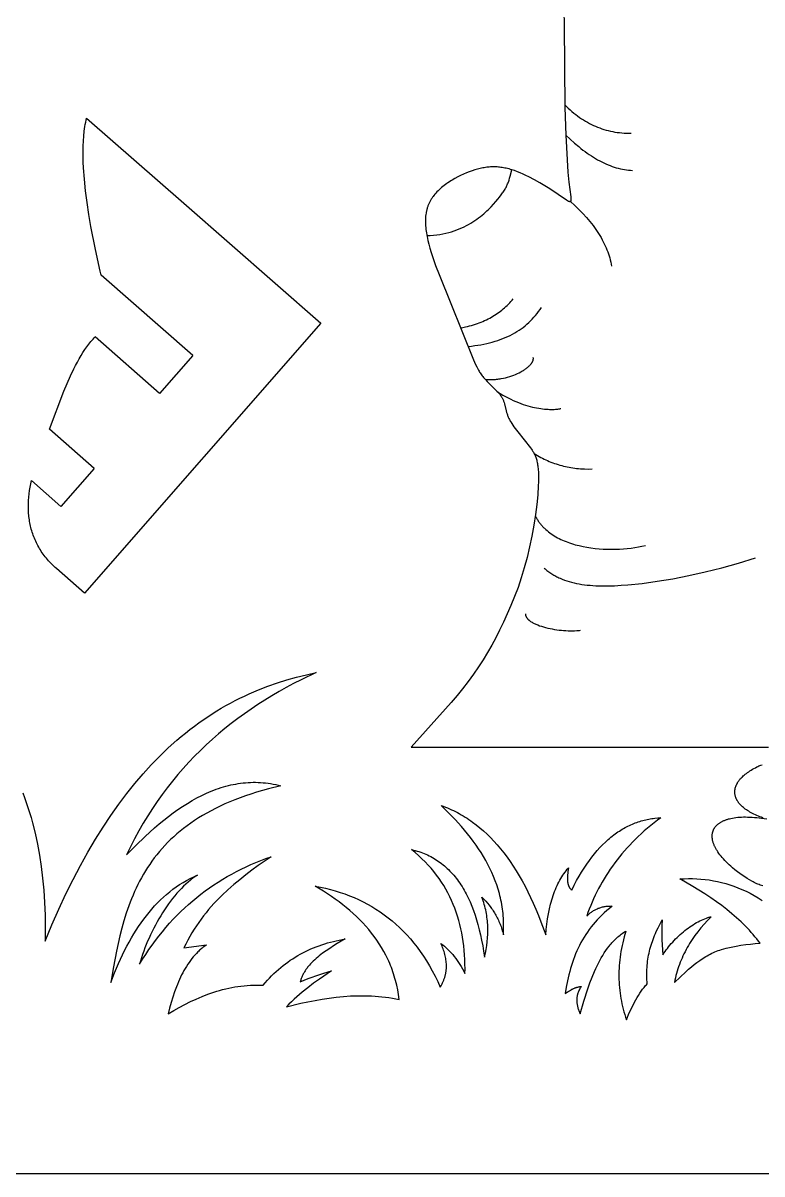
# Model space of a CAD drawing. Extents: x 321 to 471, y 203 to 316.
# Drawn here: x 391.5 to 432.3, y 203.4 to 266.7 of the extents above; entities that cross this region are included whole.
import ezdxf

# ---------------------------------------------------------------- set-up
doc = ezdxf.new("R2010")
doc.units = 0
doc.layers.get('0').update_dxf_attribs({"linetype": 'CONTINUOUS'})

msp = doc.modelspace()

# ---------------------------------------------------------------- linework, layer by layer
at = {"linetype": 'CONTINUOUS'}
for p, q in [((400.907, 248.435), (395.852, 252.861)), ((399.076, 246.344), (395.527, 249.469)), ((400.907, 248.435), (399.076, 246.344)), ((395.467, 242.222), (393.005, 244.378)), ((395.467, 242.222), (393.636, 240.13)), ((393.636, 240.13), (392.009, 241.555)), ((439.349, 203.377), (353.645, 203.377))]:
    msp.add_line(p, q, dxfattribs=at)
at = {"color": 7, "linetype": 'CONTINUOUS'}
for points in [[(421.339, 267.435), (421.359, 266.624), (421.402, 262.094), (421.46, 260.578), (421.572, 258.533), (421.622, 257.991), (421.73, 257.172), (421.736, 257.116), (421.738, 257.09), (421.739, 257.066), (421.74, 257.044), (421.74, 257.023), (421.74, 257.014), (421.74, 257.004), (421.739, 256.995), (421.738, 256.987), (421.737, 256.979), (421.737, 256.975), (421.736, 256.972), (421.735, 256.968), (421.735, 256.965), (421.734, 256.961), (421.733, 256.958), (421.732, 256.955), (421.731, 256.952), (421.73, 256.949), (421.729, 256.946), (421.728, 256.943), (421.727, 256.94), (421.726, 256.938), (421.725, 256.936), (421.724, 256.935), (421.724, 256.934), (421.723, 256.933), (421.722, 256.932), (421.722, 256.931), (421.721, 256.93), (421.72, 256.928), (421.72, 256.927), (421.719, 256.926), (421.718, 256.925), (421.717, 256.925), (421.716, 256.924), (421.716, 256.923), (421.715, 256.922), (421.714, 256.921), (421.713, 256.92), (421.712, 256.919), (421.711, 256.919), (421.71, 256.918), (421.709, 256.917), (421.708, 256.916), (421.707, 256.916), (421.706, 256.915), (421.705, 256.915), (421.704, 256.914), (421.703, 256.913), (421.702, 256.913), (421.701, 256.912), (421.7, 256.912), (421.699, 256.911), (421.698, 256.911), (421.697, 256.911), (421.696, 256.91), (421.695, 256.91), (421.693, 256.909), (421.692, 256.909), (421.691, 256.909), (421.69, 256.909), (421.689, 256.908), (421.687, 256.908), (421.686, 256.908), (421.685, 256.908), (421.683, 256.908), (421.682, 256.908), (421.681, 256.908), (421.679, 256.908), (421.678, 256.907), (421.677, 256.907), (421.675, 256.908), (421.672, 256.908), (421.669, 256.908), (421.666, 256.908), (421.663, 256.909), (421.66, 256.909), (421.657, 256.91), (421.653, 256.91), (421.65, 256.911), (421.647, 256.912), (421.643, 256.913), (421.639, 256.914), (421.636, 256.915), (421.628, 256.918), (421.62, 256.921), (421.612, 256.925), (421.603, 256.928), (421.595, 256.933), (421.585, 256.937), (421.566, 256.947), (421.545, 256.959), (421.523, 256.972), (421.5, 256.986), (420.568, 257.616), (420.306, 257.78), (420.024, 257.949), (419.726, 258.117), (419.417, 258.278), (419.26, 258.355), (419.102, 258.428), (418.944, 258.496), (418.787, 258.559), (418.632, 258.617), (418.554, 258.643), (418.478, 258.668), (418.402, 258.69), (418.326, 258.711), (418.251, 258.73), (418.177, 258.748), (418.103, 258.763), (418.03, 258.777), (417.956, 258.789), (417.884, 258.8), (417.811, 258.808), (417.739, 258.815), (417.667, 258.821), (417.595, 258.824), (417.524, 258.826), (417.452, 258.826), (417.381, 258.824), (417.309, 258.821), (417.238, 258.816), (417.166, 258.81), (417.095, 258.802), (417.023, 258.792), (416.951, 258.781), (416.879, 258.768), (416.806, 258.753), (416.733, 258.737), (416.66, 258.72), (416.586, 258.7), (416.438, 258.657), (416.287, 258.608), (416.134, 258.553), (415.978, 258.492), (415.821, 258.425), (415.662, 258.353), (415.504, 258.274), (415.347, 258.19), (415.191, 258.1), (415.115, 258.053), (415.039, 258.005), (414.964, 257.955), (414.891, 257.904), (414.818, 257.852), (414.747, 257.798), (414.678, 257.743), (414.61, 257.686), (414.544, 257.628), (414.479, 257.569), (414.417, 257.508), (414.356, 257.447), (414.298, 257.383), (414.242, 257.319), (414.189, 257.253), (414.138, 257.186), (414.113, 257.152), (414.089, 257.118), (414.066, 257.083), (414.044, 257.048), (414.022, 257.013), (414.001, 256.977), (413.981, 256.941), (413.962, 256.905), (413.943, 256.869), (413.925, 256.832), (413.908, 256.794), (413.892, 256.757), (413.877, 256.719), (413.862, 256.681), (413.848, 256.643), (413.835, 256.604), (413.822, 256.565), (413.811, 256.525), (413.8, 256.485), (413.789, 256.445), (413.78, 256.405), (413.771, 256.364), (413.763, 256.323), (413.755, 256.282), (413.742, 256.198), (413.732, 256.113), (413.725, 256.026), (413.72, 255.938), (413.718, 255.849), (413.719, 255.759), (413.721, 255.667), (413.727, 255.573), (413.735, 255.479), (413.745, 255.382), (413.757, 255.285), (413.772, 255.186), (413.789, 255.085), (413.808, 254.983), (413.853, 254.775), (413.906, 254.561), (413.967, 254.341), (414.036, 254.115), (414.111, 253.883), (414.281, 253.401), (414.472, 252.902), (416.371, 248.205), (416.429, 248.069), (416.488, 247.939), (416.548, 247.815), (416.61, 247.697), (416.642, 247.64), (416.675, 247.584), (416.708, 247.53), (416.742, 247.477), (416.778, 247.425), (416.814, 247.375), (416.85, 247.325), (416.888, 247.277), (416.926, 247.23), (416.965, 247.184), (417.043, 247.095), (417.123, 247.009), (417.203, 246.927), (417.658, 246.483), (417.723, 246.413), (417.754, 246.379), (417.784, 246.344), (417.813, 246.31), (417.84, 246.276), (417.865, 246.241), (417.889, 246.206), (417.901, 246.189), (417.912, 246.172), (417.932, 246.137), (417.952, 246.101), (417.97, 246.066), (417.986, 246.03), (418.002, 245.995), (418.016, 245.959), (418.03, 245.922), (418.043, 245.886), (418.055, 245.849), (418.077, 245.775), (418.174, 245.387), (418.197, 245.306), (418.222, 245.223), (418.237, 245.181), (418.252, 245.139), (418.268, 245.096), (418.285, 245.053), (418.304, 245.01), (418.324, 244.966), (418.346, 244.921), (418.369, 244.877), (418.394, 244.832), (418.42, 244.786), (418.475, 244.695), (418.534, 244.602), (418.598, 244.509), (418.664, 244.416), (418.805, 244.229), (419.508, 243.355), (419.566, 243.276), (419.594, 243.235), (419.62, 243.194), (419.646, 243.153), (419.671, 243.111), (419.695, 243.068), (419.718, 243.024), (419.74, 242.979), (419.762, 242.932), (419.782, 242.884), (419.801, 242.834), (419.819, 242.782), (419.836, 242.729), (419.852, 242.673), (419.866, 242.615), (419.88, 242.555), (419.893, 242.492), (419.904, 242.426), (419.914, 242.357), (419.923, 242.286), (419.931, 242.211), (419.938, 242.133), (419.943, 242.051), (419.95, 241.877), (419.952, 241.687), (419.948, 241.481), (419.939, 241.259), (419.907, 240.775), (419.854, 240.245), (419.783, 239.681), (419.693, 239.094), (419.586, 238.496), (419.463, 237.898), (419.323, 237.31), (419.169, 236.743), (419.001, 236.197), (418.822, 235.671), (418.633, 235.165), (418.435, 234.678), (418.231, 234.209), (418.021, 233.757), (417.808, 233.32), (417.593, 232.899), (417.373, 232.489), (417.145, 232.088), (416.905, 231.692), (416.65, 231.298), (416.377, 230.901), (416.083, 230.5), (415.764, 230.089), (415.461, 229.718), (415.138, 229.337), (412.934, 226.88), (432.633, 226.88)], [(395.852, 252.861), (395.799, 253.081), (395.535, 254.275), (395.287, 255.548), (395.176, 256.2), (395.077, 256.855), (394.993, 257.506), (394.927, 258.149), (394.882, 258.778), (394.867, 259.086), (394.859, 259.387), (394.857, 259.683), (394.862, 259.971), (394.874, 260.252), (394.893, 260.524), (394.92, 260.787), (394.937, 260.915), (394.956, 261.041), (394.977, 261.163), (394.999, 261.283), (395.025, 261.4), (395.052, 261.515), (400.41, 256.823), (407.955, 250.218)], [(407.955, 250.218), (394.938, 235.35), (394.938, 235.349), (393.388, 236.707), (393.388, 236.707), (393.311, 236.775), (393.236, 236.845), (393.163, 236.915), (393.093, 236.987), (393.024, 237.058), (392.958, 237.131), (392.894, 237.204), (392.832, 237.278), (392.772, 237.353), (392.714, 237.428), (392.658, 237.504), (392.604, 237.58), (392.552, 237.657), (392.502, 237.735), (392.455, 237.813), (392.409, 237.892), (392.365, 237.971), (392.323, 238.051), (392.282, 238.132), (392.244, 238.213), (392.208, 238.295), (392.173, 238.377), (392.14, 238.459), (392.109, 238.542), (392.08, 238.626), (392.053, 238.709), (392.027, 238.794), (392.003, 238.879), (391.981, 238.964), (391.961, 239.049), (391.942, 239.135), (391.925, 239.222), (391.91, 239.308), (391.896, 239.395), (391.884, 239.483), (391.873, 239.57), (391.864, 239.658), (391.857, 239.746), (391.846, 239.924), (391.842, 240.102), (391.844, 240.281), (391.851, 240.461), (391.864, 240.642), (391.883, 240.823), (391.906, 241.005), (391.935, 241.187), (391.969, 241.37), (392.008, 241.552)], [(393.005, 244.378), (393.802, 246.485), (393.978, 246.905), (394.16, 247.313), (394.347, 247.705), (394.444, 247.895), (394.542, 248.08), (394.642, 248.26), (394.744, 248.435), (394.849, 248.603), (394.955, 248.765), (395.064, 248.921), (395.176, 249.069), (395.233, 249.141), (395.29, 249.21), (395.348, 249.278), (395.407, 249.344), (395.466, 249.407), (395.527, 249.469)], [(391.529, 224.359), (391.629, 224.096), (391.724, 223.828), (391.816, 223.556), (391.903, 223.28), (391.986, 223), (392.065, 222.716), (392.21, 222.136), (392.338, 221.54), (392.45, 220.928), (392.545, 220.3), (392.624, 219.655), (392.686, 218.995), (392.731, 218.318), (392.76, 217.626), (392.772, 216.918), (392.768, 216.193), (393.142, 217.094), (393.523, 217.961), (393.912, 218.794), (394.307, 219.595), (394.709, 220.362), (395.118, 221.098), (395.533, 221.802), (395.955, 222.476), (396.384, 223.12), (396.818, 223.734), (397.259, 224.319), (397.705, 224.876), (398.158, 225.405), (398.616, 225.907), (399.08, 226.383), (399.549, 226.832), (400.024, 227.257), (400.263, 227.459), (400.504, 227.656), (400.746, 227.847), (400.989, 228.031), (401.233, 228.21), (401.479, 228.383), (401.725, 228.55), (401.973, 228.712), (402.223, 228.868), (402.473, 229.018), (402.724, 229.163), (402.977, 229.303), (403.231, 229.437), (403.486, 229.566), (403.742, 229.69), (403.999, 229.809), (404.257, 229.923), (404.516, 230.032), (405.037, 230.235), (405.562, 230.42), (406.091, 230.586), (406.624, 230.735), (407.16, 230.867), (407.7, 230.982), (406.866, 230.583), (406.457, 230.374), (406.053, 230.158), (405.654, 229.936), (405.26, 229.706), (404.873, 229.47), (404.49, 229.227), (404.114, 228.976), (403.743, 228.718), (403.378, 228.453), (403.019, 228.18), (402.667, 227.899), (402.32, 227.611), (401.98, 227.314), (401.646, 227.01), (401.319, 226.697), (400.998, 226.377), (400.684, 226.047), (400.376, 225.709), (400.076, 225.363), (399.782, 225.008), (399.496, 224.644), (399.216, 224.271), (398.944, 223.888), (398.68, 223.497), (398.422, 223.096), (398.172, 222.686), (397.93, 222.266), (397.695, 221.836), (397.469, 221.397), (397.25, 220.947), (397.759, 221.471), (398.269, 221.966), (398.526, 222.202), (398.783, 222.43), (399.04, 222.65), (399.299, 222.861), (399.558, 223.064), (399.818, 223.258), (400.078, 223.442), (400.339, 223.617), (400.601, 223.783), (400.864, 223.938), (401.127, 224.083), (401.392, 224.218), (401.657, 224.342), (401.79, 224.4), (401.923, 224.455), (402.056, 224.508), (402.19, 224.557), (402.324, 224.604), (402.458, 224.648), (402.592, 224.689), (402.727, 224.727), (402.861, 224.762), (402.996, 224.794), (403.132, 224.822), (403.267, 224.848), (403.403, 224.871), (403.539, 224.89), (403.675, 224.907), (403.811, 224.92), (403.948, 224.93), (404.085, 224.936), (404.222, 224.94), (404.36, 224.94), (404.498, 224.936), (404.636, 224.929), (404.774, 224.919), (404.913, 224.906), (405.051, 224.888), (405.191, 224.868), (405.33, 224.843), (405.47, 224.816), (405.61, 224.784), (405.75, 224.749), (405.064, 224.579), (404.734, 224.489), (404.414, 224.394), (404.103, 224.296), (403.8, 224.193), (403.506, 224.088), (403.22, 223.978), (402.942, 223.865), (402.673, 223.749), (402.411, 223.629), (402.158, 223.506), (401.912, 223.379), (401.674, 223.249), (401.443, 223.116), (401.22, 222.98), (401.003, 222.841), (400.794, 222.698), (400.592, 222.553), (400.396, 222.405), (400.207, 222.254), (400.025, 222.1), (399.849, 221.944), (399.679, 221.785), (399.515, 221.623), (399.357, 221.459), (399.205, 221.292), (399.059, 221.123), (398.918, 220.951), (398.782, 220.778), (398.652, 220.601), (398.527, 220.423), (398.407, 220.243), (398.291, 220.06), (398.181, 219.876), (398.074, 219.689), (397.973, 219.501), (397.875, 219.311), (397.782, 219.119), (397.693, 218.925), (397.607, 218.73), (397.525, 218.533), (397.447, 218.335), (397.372, 218.135), (397.233, 217.731), (397.105, 217.322), (396.989, 216.908), (396.882, 216.49), (396.785, 216.068), (396.694, 215.642), (396.533, 214.784), (396.389, 213.918), (396.591, 214.447), (396.805, 214.958), (396.916, 215.206), (397.03, 215.449), (397.147, 215.688), (397.267, 215.921), (397.39, 216.149), (397.517, 216.372), (397.646, 216.59), (397.779, 216.802), (397.915, 217.009), (398.054, 217.211), (398.196, 217.407), (398.342, 217.598), (398.491, 217.782), (398.643, 217.962), (398.799, 218.135), (398.959, 218.303), (399.122, 218.465), (399.288, 218.62), (399.458, 218.77), (399.632, 218.914), (399.81, 219.051), (399.991, 219.182), (400.176, 219.307), (400.365, 219.426), (400.558, 219.538), (400.754, 219.644), (400.955, 219.743), (401.159, 219.836), (401.094, 219.793), (401.029, 219.749), (400.965, 219.704), (400.9, 219.656), (400.836, 219.607), (400.772, 219.556), (400.645, 219.45), (400.519, 219.337), (400.394, 219.218), (400.27, 219.094), (400.148, 218.964), (400.028, 218.829), (399.909, 218.689), (399.792, 218.544), (399.677, 218.395), (399.564, 218.242), (399.453, 218.086), (399.345, 217.925), (399.239, 217.762), (399.135, 217.595), (399.034, 217.426), (398.936, 217.254), (398.841, 217.08), (398.749, 216.905), (398.66, 216.727), (398.574, 216.548), (398.491, 216.368), (398.412, 216.188), (398.337, 216.006), (398.265, 215.825), (398.198, 215.643), (398.134, 215.462), (398.074, 215.281), (398.018, 215.101), (397.967, 214.922), (398.135, 215.197), (398.307, 215.465), (398.483, 215.728), (398.663, 215.984), (398.847, 216.235), (399.034, 216.479), (399.226, 216.718), (399.421, 216.951), (399.621, 217.177), (399.824, 217.398), (400.031, 217.613), (400.241, 217.822), (400.456, 218.026), (400.674, 218.223), (400.896, 218.415), (401.121, 218.602), (401.35, 218.782), (401.583, 218.958), (401.819, 219.127), (402.059, 219.291), (402.303, 219.45), (402.55, 219.603), (402.801, 219.75), (403.055, 219.893), (403.312, 220.029), (403.574, 220.161), (403.838, 220.287), (404.106, 220.408), (404.378, 220.524), (404.652, 220.634), (404.93, 220.74), (405.212, 220.84), (404.508, 220.354), (404.162, 220.103), (403.821, 219.846), (403.485, 219.581), (403.155, 219.307), (402.833, 219.023), (402.52, 218.727), (402.366, 218.575), (402.215, 218.419), (402.066, 218.26), (401.92, 218.098), (401.776, 217.932), (401.636, 217.762), (401.498, 217.588), (401.363, 217.41), (401.232, 217.227), (401.103, 217.04), (400.978, 216.849), (400.856, 216.653), (400.738, 216.452), (400.624, 216.246), (400.513, 216.035), (400.406, 215.819), (401.661, 215.998), (401.611, 215.963), (401.561, 215.928), (401.512, 215.891), (401.463, 215.854), (401.416, 215.816), (401.368, 215.777), (401.322, 215.736), (401.276, 215.695), (401.231, 215.653), (401.186, 215.61), (401.099, 215.522), (401.014, 215.43), (400.931, 215.335), (400.851, 215.236), (400.773, 215.134), (400.697, 215.029), (400.624, 214.921), (400.552, 214.809), (400.483, 214.695), (400.416, 214.578), (400.351, 214.458), (400.288, 214.335), (400.227, 214.209), (400.167, 214.08), (400.11, 213.949), (400.054, 213.816), (400, 213.68), (399.897, 213.4), (399.8, 213.112), (399.71, 212.814), (399.625, 212.509), (399.545, 212.196), (399.851, 212.375), (400.158, 212.547), (400.468, 212.71), (400.78, 212.865), (401.094, 213.01), (401.411, 213.145), (401.732, 213.269), (401.893, 213.327), (402.055, 213.382), (402.218, 213.434), (402.382, 213.482), (402.547, 213.527), (402.713, 213.569), (402.879, 213.607), (403.047, 213.642), (403.215, 213.673), (403.385, 213.701), (403.556, 213.724), (403.727, 213.744), (403.9, 213.759), (404.074, 213.771), (404.249, 213.778), (404.425, 213.781), (404.603, 213.78), (404.782, 213.774), (404.895, 213.909), (405.011, 214.04), (405.128, 214.167), (405.247, 214.291), (405.369, 214.41), (405.492, 214.526), (405.617, 214.637), (405.744, 214.745), (405.873, 214.85), (406.004, 214.95), (406.136, 215.047), (406.27, 215.141), (406.406, 215.231), (406.544, 215.317), (406.684, 215.4), (406.825, 215.48), (406.968, 215.556), (407.112, 215.629), (407.258, 215.699), (407.406, 215.765), (407.556, 215.828), (407.707, 215.888), (407.859, 215.945), (408.014, 215.998), (408.169, 216.049), (408.327, 216.097), (408.485, 216.141), (408.646, 216.183), (408.807, 216.222), (408.97, 216.257), (409.135, 216.29), (409.301, 216.321), (408.863, 216.063), (408.651, 215.933), (408.444, 215.8), (408.245, 215.666), (408.055, 215.529), (407.962, 215.459), (407.873, 215.389), (407.786, 215.318), (407.701, 215.246), (407.62, 215.173), (407.541, 215.099), (407.466, 215.025), (407.393, 214.949), (407.325, 214.873), (407.259, 214.795), (407.228, 214.756), (407.197, 214.717), (407.168, 214.677), (407.139, 214.637), (407.112, 214.597), (407.085, 214.556), (407.059, 214.515), (407.035, 214.474), (407.011, 214.432), (406.989, 214.391), (406.967, 214.348), (406.947, 214.306), (406.928, 214.263), (406.91, 214.22), (406.893, 214.176), (406.877, 214.133), (406.863, 214.088), (406.849, 214.044), (406.837, 213.999), (406.826, 213.954), (407.041, 214.049), (407.256, 214.137), (407.471, 214.218), (407.687, 214.295), (408.117, 214.435), (408.547, 214.563), (407.879, 214.111), (407.554, 213.876), (407.236, 213.634), (406.927, 213.385), (406.627, 213.126), (406.481, 212.994), (406.338, 212.858), (406.198, 212.72), (406.061, 212.579), (406.061, 212.579)], [(432.337, 222.983), (432.244, 223.016), (432.154, 223.049), (432.066, 223.083), (431.982, 223.117), (431.9, 223.153), (431.821, 223.19), (431.745, 223.227), (431.672, 223.266), (431.602, 223.305), (431.534, 223.344), (431.469, 223.385), (431.407, 223.426), (431.348, 223.468), (431.292, 223.51), (431.239, 223.553), (431.188, 223.597), (431.164, 223.619), (431.141, 223.641), (431.118, 223.664), (431.096, 223.686), (431.075, 223.709), (431.054, 223.731), (431.034, 223.754), (431.015, 223.777), (430.996, 223.8), (430.979, 223.823), (430.962, 223.847), (430.945, 223.87), (430.93, 223.893), (430.915, 223.917), (430.901, 223.941), (430.887, 223.965), (430.875, 223.988), (430.863, 224.012), (430.851, 224.036), (430.841, 224.06), (430.831, 224.085), (430.822, 224.109), (430.813, 224.133), (430.806, 224.158), (430.799, 224.182), (430.792, 224.206), (430.787, 224.231), (430.782, 224.256), (430.778, 224.28), (430.775, 224.305), (430.772, 224.33), (430.77, 224.354), (430.769, 224.379), (430.768, 224.404), (430.769, 224.429), (430.77, 224.454), (430.771, 224.479), (430.774, 224.504), (430.777, 224.529), (430.781, 224.554), (430.785, 224.579), (430.791, 224.604), (430.797, 224.629), (430.803, 224.654), (430.811, 224.679), (430.819, 224.704), (430.828, 224.729), (430.838, 224.754), (430.848, 224.779), (430.859, 224.803), (430.871, 224.828), (430.884, 224.853), (430.897, 224.878), (430.911, 224.903), (430.926, 224.928), (430.941, 224.952), (430.958, 224.977), (430.975, 225.002), (430.992, 225.026), (431.011, 225.051), (431.03, 225.075), (431.05, 225.1), (431.07, 225.124), (431.092, 225.148), (431.114, 225.172), (431.136, 225.197), (431.184, 225.245), (431.235, 225.292), (431.289, 225.34), (431.345, 225.387), (431.405, 225.433), (431.467, 225.479), (431.533, 225.525), (431.601, 225.57), (431.672, 225.615), (431.747, 225.659), (431.824, 225.703), (431.904, 225.746), (431.987, 225.788), (432.042, 225.815), (432.098, 225.84), (432.154, 225.865), (432.21, 225.888), (432.267, 225.91)], [(406.061, 212.579), (406.849, 212.774), (407.243, 212.86), (407.636, 212.937), (408.028, 213.005), (408.42, 213.064), (408.811, 213.113), (409.201, 213.15), (409.59, 213.177), (409.977, 213.191), (410.364, 213.192), (410.557, 213.187), (410.75, 213.18), (410.942, 213.168), (411.134, 213.154), (411.325, 213.135), (411.516, 213.113), (411.707, 213.087), (411.898, 213.057), (412.088, 213.023), (412.277, 212.985), (412.24, 213.253), (412.193, 213.515), (412.139, 213.772), (412.109, 213.898), (412.077, 214.023), (412.043, 214.146), (412.006, 214.269), (411.968, 214.389), (411.928, 214.509), (411.887, 214.627), (411.843, 214.744), (411.797, 214.86), (411.75, 214.974), (411.7, 215.087), (411.649, 215.199), (411.542, 215.42), (411.427, 215.635), (411.305, 215.846), (411.177, 216.052), (411.042, 216.254), (410.901, 216.451), (410.753, 216.644), (410.6, 216.832), (410.44, 217.017), (410.274, 217.198), (410.103, 217.374), (409.926, 217.547), (409.743, 217.716), (409.555, 217.882), (409.362, 218.044), (409.164, 218.203), (408.962, 218.358), (408.754, 218.51), (408.542, 218.659), (408.326, 218.805), (408.105, 218.948), (407.651, 219.226), (407.931, 219.171), (408.208, 219.109), (408.481, 219.04), (408.751, 218.965), (409.016, 218.882), (409.278, 218.793), (409.536, 218.696), (409.789, 218.592), (410.039, 218.48), (410.284, 218.361), (410.526, 218.235), (410.763, 218.101), (410.995, 217.959), (411.224, 217.81), (411.448, 217.652), (411.668, 217.486), (411.883, 217.313), (412.094, 217.131), (412.3, 216.94), (412.501, 216.742), (412.698, 216.535), (412.89, 216.319), (413.077, 216.094), (413.259, 215.861), (413.437, 215.619), (413.609, 215.368), (413.777, 215.107), (413.939, 214.838), (414.096, 214.559), (414.248, 214.271), (414.395, 213.974), (414.537, 213.667), (414.582, 213.742), (414.623, 213.817), (414.643, 213.854), (414.661, 213.892), (414.679, 213.93), (414.696, 213.967), (414.712, 214.005), (414.727, 214.042), (414.742, 214.08), (414.756, 214.117), (414.769, 214.155), (414.781, 214.192), (414.792, 214.23), (414.803, 214.267), (414.813, 214.305), (414.822, 214.342), (414.831, 214.38), (414.839, 214.418), (414.846, 214.455), (414.852, 214.493), (414.858, 214.53), (414.863, 214.568), (414.867, 214.605), (414.87, 214.643), (414.873, 214.68), (414.875, 214.718), (414.878, 214.793), (414.878, 214.868), (414.875, 214.943), (414.87, 215.018), (414.862, 215.093), (414.853, 215.169), (414.84, 215.244), (414.826, 215.319), (414.81, 215.394), (414.791, 215.469), (414.77, 215.544), (414.747, 215.619), (414.723, 215.694), (414.696, 215.769), (414.668, 215.844), (414.638, 215.92), (414.606, 215.995), (414.573, 216.07), (414.673, 215.992), (414.77, 215.911), (414.865, 215.826), (414.958, 215.738), (415.049, 215.647), (415.138, 215.552), (415.224, 215.454), (415.308, 215.352), (415.39, 215.248), (415.469, 215.139), (415.547, 215.028), (415.622, 214.913), (415.695, 214.795), (415.765, 214.673), (415.834, 214.548), (415.9, 214.42), (415.902, 214.678), (415.899, 214.933), (415.89, 215.186), (415.876, 215.436), (415.857, 215.684), (415.831, 215.929), (415.801, 216.171), (415.764, 216.41), (415.721, 216.647), (415.673, 216.88), (415.619, 217.111), (415.558, 217.339), (415.492, 217.564), (415.419, 217.786), (415.34, 218.006), (415.254, 218.222), (415.162, 218.435), (415.064, 218.644), (414.959, 218.851), (414.847, 219.055), (414.729, 219.255), (414.603, 219.452), (414.471, 219.645), (414.332, 219.836), (414.186, 220.023), (414.033, 220.206), (413.872, 220.387), (413.704, 220.563), (413.529, 220.736), (413.347, 220.906), (413.157, 221.072), (412.959, 221.234), (413.061, 221.21), (413.163, 221.184), (413.263, 221.156), (413.361, 221.125), (413.459, 221.092), (413.555, 221.057), (413.65, 221.02), (413.743, 220.981), (413.836, 220.94), (413.927, 220.896), (414.017, 220.85), (414.105, 220.802), (414.193, 220.752), (414.279, 220.7), (414.364, 220.645), (414.447, 220.589), (414.53, 220.53), (414.611, 220.469), (414.69, 220.406), (414.769, 220.34), (414.846, 220.273), (414.922, 220.203), (414.997, 220.132), (415.07, 220.057), (415.143, 219.981), (415.214, 219.903), (415.283, 219.822), (415.352, 219.74), (415.419, 219.655), (415.485, 219.568), (415.549, 219.479), (415.613, 219.387), (415.675, 219.294), (415.736, 219.198), (415.796, 219.1), (415.854, 219), (415.911, 218.898), (415.967, 218.793), (416.075, 218.578), (416.178, 218.354), (416.275, 218.121), (416.368, 217.88), (416.456, 217.63), (416.538, 217.371), (416.616, 217.104), (416.689, 216.828), (416.756, 216.543), (416.819, 216.249), (416.876, 215.947), (416.928, 215.636), (416.976, 215.317), (417.022, 215.531), (417.063, 215.744), (417.096, 215.956), (417.122, 216.167), (417.142, 216.378), (417.154, 216.587), (417.157, 216.691), (417.158, 216.795), (417.158, 216.899), (417.155, 217.002), (417.151, 217.105), (417.144, 217.208), (417.136, 217.311), (417.125, 217.413), (417.113, 217.515), (417.098, 217.617), (417.081, 217.718), (417.062, 217.819), (417.041, 217.92), (417.018, 218.02), (416.993, 218.12), (416.965, 218.22), (416.935, 218.32), (416.903, 218.419), (416.869, 218.518), (416.832, 218.616), (416.938, 218.51), (417.04, 218.401), (417.138, 218.289), (417.232, 218.174), (417.323, 218.056), (417.366, 217.996), (417.409, 217.935), (417.45, 217.874), (417.49, 217.811), (417.529, 217.748), (417.568, 217.684), (417.604, 217.619), (417.64, 217.553), (417.675, 217.486), (417.709, 217.418), (417.741, 217.35), (417.772, 217.281), (417.802, 217.21), (417.831, 217.139), (417.858, 217.067), (417.885, 216.994), (417.91, 216.92), (417.934, 216.845), (417.956, 216.769), (417.977, 216.693), (417.997, 216.615), (418.016, 216.536), (418.023, 216.67), (418.029, 216.803), (418.031, 216.936), (418.031, 217.067), (418.029, 217.198), (418.025, 217.327), (418.018, 217.456), (418.009, 217.584), (417.998, 217.711), (417.984, 217.838), (417.968, 217.963), (417.95, 218.088), (417.93, 218.211), (417.907, 218.334), (417.883, 218.457), (417.856, 218.578), (417.828, 218.699), (417.797, 218.818), (417.729, 219.056), (417.654, 219.29), (417.571, 219.522), (417.48, 219.751), (417.382, 219.977), (417.277, 220.2), (417.165, 220.421), (417.047, 220.639), (416.921, 220.855), (416.79, 221.068), (416.652, 221.279), (416.508, 221.488), (416.359, 221.695), (416.204, 221.899), (416.044, 222.102), (415.878, 222.303), (415.708, 222.501), (415.353, 222.894), (414.98, 223.28), (414.592, 223.66), (414.706, 223.619), (414.818, 223.576), (414.93, 223.531), (415.042, 223.484), (415.152, 223.435), (415.262, 223.384), (415.372, 223.33), (415.48, 223.275), (415.588, 223.217), (415.695, 223.157), (415.801, 223.095), (415.907, 223.031), (416.012, 222.965), (416.116, 222.896), (416.219, 222.825), (416.322, 222.752), (416.525, 222.6), (416.726, 222.439), (416.923, 222.268), (417.117, 222.089), (417.309, 221.901), (417.497, 221.703), (417.682, 221.497), (417.864, 221.281), (418.043, 221.056), (418.219, 220.822), (418.392, 220.579), (418.562, 220.326), (418.728, 220.063), (418.892, 219.791), (419.052, 219.51), (419.209, 219.218), (419.363, 218.918), (419.513, 218.607), (419.66, 218.287), (419.804, 217.956), (419.945, 217.616), (420.082, 217.266), (420.347, 216.536), (420.375, 216.842), (420.41, 217.139), (420.451, 217.425), (420.5, 217.702), (420.555, 217.968), (420.616, 218.224), (420.65, 218.348), (420.685, 218.47), (420.721, 218.589), (420.76, 218.706), (420.8, 218.82), (420.841, 218.932), (420.885, 219.041), (420.93, 219.147), (420.977, 219.251), (421.025, 219.353), (421.075, 219.452), (421.127, 219.549), (421.181, 219.643), (421.236, 219.734), (421.293, 219.823), (421.351, 219.91), (421.412, 219.993), (421.474, 220.075), (421.537, 220.154), (421.602, 220.23), (421.574, 220.039), (421.562, 219.946), (421.553, 219.854), (421.546, 219.765), (421.544, 219.721), (421.543, 219.678), (421.543, 219.635), (421.544, 219.594), (421.545, 219.553), (421.548, 219.512), (421.552, 219.473), (421.557, 219.434), (421.56, 219.416), (421.564, 219.397), (421.567, 219.378), (421.571, 219.36), (421.576, 219.342), (421.58, 219.325), (421.585, 219.307), (421.59, 219.29), (421.596, 219.273), (421.602, 219.257), (421.609, 219.24), (421.616, 219.224), (421.623, 219.209), (421.63, 219.193), (421.638, 219.178), (421.647, 219.163), (421.656, 219.149), (421.665, 219.134), (421.674, 219.121), (421.685, 219.107), (421.695, 219.094), (421.706, 219.081), (421.718, 219.068), (421.729, 219.056), (421.742, 219.044), (421.755, 219.033), (421.768, 219.021), (421.782, 219.011), (421.916, 219.274), (422.052, 219.527), (422.189, 219.769), (422.328, 220.001), (422.468, 220.223), (422.61, 220.434), (422.753, 220.636), (422.897, 220.829), (423.042, 221.012), (423.189, 221.185), (423.337, 221.35), (423.486, 221.505), (423.637, 221.652), (423.788, 221.79), (423.865, 221.856), (423.941, 221.92), (424.018, 221.982), (424.095, 222.041), (424.173, 222.099), (424.25, 222.155), (424.328, 222.208), (424.406, 222.26), (424.485, 222.31), (424.564, 222.357), (424.643, 222.403), (424.722, 222.447), (424.802, 222.49), (424.881, 222.53), (424.961, 222.568), (425.042, 222.605), (425.122, 222.64), (425.203, 222.673), (425.284, 222.704), (425.365, 222.734), (425.447, 222.762), (425.528, 222.788), (425.61, 222.813), (425.693, 222.836), (425.775, 222.857), (425.858, 222.877), (425.94, 222.895), (426.024, 222.912), (426.107, 222.927), (426.19, 222.941), (426.274, 222.953), (426.358, 222.963), (426.526, 222.98), (426.695, 222.992), (426.504, 222.85), (426.317, 222.706), (426.135, 222.56), (425.957, 222.412), (425.783, 222.263), (425.614, 222.111), (425.449, 221.958), (425.288, 221.803), (425.131, 221.646), (424.979, 221.487), (424.83, 221.327), (424.686, 221.165), (424.546, 221.001), (424.409, 220.835), (424.277, 220.668), (424.149, 220.499), (424.025, 220.328), (423.904, 220.156), (423.788, 219.982), (423.675, 219.806), (423.566, 219.629), (423.461, 219.45), (423.359, 219.27), (423.261, 219.088), (423.167, 218.904), (423.076, 218.719), (422.989, 218.532), (422.906, 218.344), (422.826, 218.154), (422.749, 217.963), (422.676, 217.77), (422.607, 217.576), (422.669, 217.634), (422.701, 217.663), (422.734, 217.691), (422.769, 217.719), (422.803, 217.746), (422.839, 217.773), (422.876, 217.8), (422.913, 217.825), (422.951, 217.851), (422.99, 217.875), (423.03, 217.899), (423.071, 217.921), (423.113, 217.943), (423.155, 217.964), (423.198, 217.984), (423.243, 218.003), (423.288, 218.02), (423.333, 218.037), (423.38, 218.052), (423.428, 218.066), (423.476, 218.078), (423.525, 218.089), (423.575, 218.099), (423.626, 218.107), (423.678, 218.113), (423.73, 218.118), (423.784, 218.121), (423.838, 218.122), (423.893, 218.121), (423.949, 218.119), (424.005, 218.114), (423.857, 217.998), (423.713, 217.879), (423.575, 217.757), (423.442, 217.633), (423.314, 217.507), (423.191, 217.378), (423.073, 217.246), (422.96, 217.113), (422.851, 216.976), (422.747, 216.838), (422.647, 216.697), (422.551, 216.555), (422.46, 216.409), (422.374, 216.262), (422.291, 216.113), (422.212, 215.962), (422.137, 215.809), (422.066, 215.654), (421.999, 215.497), (421.935, 215.338), (421.875, 215.178), (421.819, 215.016), (421.766, 214.852), (421.716, 214.686), (421.669, 214.519), (421.625, 214.35), (421.585, 214.18), (421.547, 214.008), (421.48, 213.661), (421.423, 213.308), (421.481, 213.352), (421.538, 213.393), (421.595, 213.431), (421.651, 213.467), (421.706, 213.501), (421.762, 213.532), (421.789, 213.546), (421.817, 213.56), (421.844, 213.573), (421.872, 213.586), (421.899, 213.598), (421.926, 213.609), (421.954, 213.62), (421.981, 213.63), (422.009, 213.64), (422.037, 213.649), (422.064, 213.657), (422.092, 213.664), (422.12, 213.671), (422.148, 213.678), (422.176, 213.683), (422.205, 213.689), (422.233, 213.693), (422.262, 213.697), (422.291, 213.7), (422.32, 213.703), (422.302, 213.678), (422.285, 213.654), (422.269, 213.629), (422.253, 213.605), (422.238, 213.581), (422.224, 213.556), (422.211, 213.532), (422.198, 213.508), (422.185, 213.483), (422.174, 213.459), (422.163, 213.435), (422.152, 213.41), (422.142, 213.386), (422.133, 213.362), (422.124, 213.338), (422.116, 213.313), (422.109, 213.289), (422.102, 213.265), (422.095, 213.241), (422.089, 213.217), (422.084, 213.193), (422.079, 213.168), (422.075, 213.144), (422.071, 213.12), (422.068, 213.096), (422.065, 213.072), (422.063, 213.048), (422.061, 213.025), (422.06, 213.001), (422.059, 212.977), (422.059, 212.953), (422.059, 212.929), (422.059, 212.905), (422.06, 212.882), (422.062, 212.858), (422.063, 212.835), (422.068, 212.787), (422.074, 212.741), (422.082, 212.694), (422.092, 212.647), (422.102, 212.601), (422.114, 212.555), (422.127, 212.509), (422.141, 212.464), (422.157, 212.419), (422.173, 212.374), (422.191, 212.329), (422.209, 212.284), (422.248, 212.196), (422.453, 212.887), (422.669, 213.564), (422.785, 213.894), (422.908, 214.217), (423.038, 214.531), (423.107, 214.685), (423.177, 214.836), (423.251, 214.984), (423.327, 215.129), (423.406, 215.271), (423.488, 215.409), (423.573, 215.544), (423.661, 215.675), (423.753, 215.803), (423.848, 215.926), (423.897, 215.987), (423.948, 216.046), (423.999, 216.104), (424.051, 216.161), (424.104, 216.217), (424.158, 216.271), (424.213, 216.325), (424.269, 216.377), (424.326, 216.428), (424.384, 216.478), (424.444, 216.527), (424.504, 216.575), (424.566, 216.621), (424.629, 216.665), (424.693, 216.709), (424.759, 216.751), (424.668, 216.429), (424.591, 216.11), (424.556, 215.951), (424.525, 215.793), (424.497, 215.635), (424.472, 215.478), (424.45, 215.321), (424.431, 215.165), (424.415, 215.01), (424.402, 214.855), (424.393, 214.7), (424.386, 214.546), (424.383, 214.393), (424.382, 214.241), (424.385, 214.088), (424.391, 213.937), (424.399, 213.786), (424.411, 213.635), (424.426, 213.485), (424.444, 213.336), (424.465, 213.187), (424.49, 213.039), (424.517, 212.891), (424.547, 212.744), (424.581, 212.598), (424.617, 212.452), (424.657, 212.306), (424.7, 212.161), (424.746, 212.017), (424.794, 211.873), (424.918, 212.161), (425.045, 212.44), (425.177, 212.709), (425.245, 212.84), (425.315, 212.967), (425.386, 213.091), (425.459, 213.212), (425.534, 213.329), (425.611, 213.441), (425.69, 213.549), (425.731, 213.602), (425.772, 213.653), (425.814, 213.703), (425.856, 213.752), (425.899, 213.8), (425.942, 213.846), (425.932, 213.96), (425.925, 214.074), (425.92, 214.188), (425.917, 214.301), (425.917, 214.415), (425.919, 214.527), (425.923, 214.64), (425.93, 214.752), (425.939, 214.864), (425.951, 214.976), (425.964, 215.087), (425.98, 215.198), (425.999, 215.309), (426.02, 215.419), (426.043, 215.529), (426.068, 215.639), (426.095, 215.749), (426.125, 215.858), (426.157, 215.967), (426.191, 216.076), (426.227, 216.185), (426.266, 216.293), (426.306, 216.401), (426.349, 216.509), (426.394, 216.616), (426.441, 216.723), (426.541, 216.937), (426.65, 217.149), (426.767, 217.361), (426.749, 217.049), (426.741, 216.764), (426.741, 216.503), (426.748, 216.263), (426.803, 215.442), (426.861, 215.532), (426.922, 215.622), (426.986, 215.712), (427.052, 215.8), (427.122, 215.889), (427.194, 215.976), (427.269, 216.063), (427.346, 216.148), (427.424, 216.232), (427.505, 216.315), (427.588, 216.397), (427.672, 216.477), (427.758, 216.555), (427.845, 216.631), (427.933, 216.706), (428.022, 216.778), (428.112, 216.848), (428.203, 216.916), (428.294, 216.981), (428.386, 217.043), (428.478, 217.103), (428.57, 217.16), (428.661, 217.214), (428.753, 217.264), (428.844, 217.312), (428.935, 217.356), (429.024, 217.396), (429.113, 217.433), (429.201, 217.466), (429.245, 217.481), (429.288, 217.495), (429.331, 217.508), (429.373, 217.52), (429.415, 217.53), (429.457, 217.54), (429.263, 217.339), (429.077, 217.135), (428.9, 216.928), (428.731, 216.718), (428.572, 216.504), (428.496, 216.396), (428.422, 216.287), (428.35, 216.177), (428.28, 216.067), (428.213, 215.955), (428.148, 215.843), (428.086, 215.729), (428.026, 215.615), (427.968, 215.5), (427.913, 215.384), (427.86, 215.267), (427.81, 215.15), (427.762, 215.031), (427.716, 214.911), (427.673, 214.791), (427.633, 214.67), (427.595, 214.547), (427.56, 214.424), (427.527, 214.3), (427.497, 214.174), (427.469, 214.048), (427.444, 213.921), (427.756, 214.222), (428.064, 214.508), (428.219, 214.645), (428.373, 214.777), (428.528, 214.904), (428.685, 215.025), (428.843, 215.139), (428.923, 215.194), (429.004, 215.247), (429.085, 215.299), (429.166, 215.348), (429.249, 215.396), (429.332, 215.442), (429.416, 215.486), (429.501, 215.527), (429.586, 215.567), (429.673, 215.604), (429.761, 215.64), (429.85, 215.673), (429.94, 215.703), (430.031, 215.732), (430.166, 215.77), (430.3, 215.806), (430.568, 215.87), (430.836, 215.925), (431.102, 215.971), (431.367, 216.008), (431.631, 216.038), (431.895, 216.061), (432.158, 216.077), (432.069, 216.198), (431.976, 216.319), (431.88, 216.438), (431.781, 216.557), (431.678, 216.675), (431.572, 216.793), (431.462, 216.91), (431.35, 217.026), (431.115, 217.256), (430.867, 217.483), (430.606, 217.708), (430.334, 217.93), (430.049, 218.15), (429.752, 218.367), (429.444, 218.582), (429.124, 218.794), (428.793, 219.004), (428.451, 219.212), (427.735, 219.62), (427.973, 219.633), (428.208, 219.639), (428.442, 219.638), (428.674, 219.63), (428.905, 219.615), (429.135, 219.593), (429.363, 219.563), (429.59, 219.526), (429.817, 219.481), (430.043, 219.428), (430.268, 219.367), (430.492, 219.298), (430.716, 219.221), (430.939, 219.136), (431.163, 219.042), (431.386, 218.94), (431.609, 218.829), (431.833, 218.709), (432.056, 218.58), (432.28, 218.442)], [(432.304, 219.237), (432.239, 219.258), (432.173, 219.281), (432.108, 219.306), (432.042, 219.332), (431.976, 219.36), (431.91, 219.39), (431.844, 219.422), (431.778, 219.455), (431.712, 219.49), (431.579, 219.564), (431.445, 219.644), (431.312, 219.73), (431.178, 219.822), (431.045, 219.919), (430.911, 220.021), (430.778, 220.127), (430.645, 220.238), (430.551, 220.319), (430.461, 220.401), (430.375, 220.481), (430.293, 220.562), (430.216, 220.641), (430.143, 220.72), (430.074, 220.799), (430.009, 220.877), (429.948, 220.954), (429.891, 221.03), (429.839, 221.105), (429.79, 221.18), (429.768, 221.217), (429.746, 221.254), (429.725, 221.29), (429.706, 221.327), (429.687, 221.363), (429.669, 221.398), (429.653, 221.434), (429.637, 221.469), (429.622, 221.504), (429.609, 221.539), (429.596, 221.574), (429.585, 221.608), (429.574, 221.642), (429.564, 221.675), (429.556, 221.709), (429.548, 221.742), (429.541, 221.775), (429.536, 221.807), (429.531, 221.839), (429.527, 221.871), (429.524, 221.903), (429.523, 221.934), (429.522, 221.965), (429.522, 221.995), (429.523, 222.026), (429.525, 222.056), (429.529, 222.085), (429.533, 222.114), (429.538, 222.143), (429.541, 222.157), (429.544, 222.171), (429.547, 222.186), (429.551, 222.2), (429.554, 222.213), (429.559, 222.227), (429.563, 222.241), (429.567, 222.255), (429.572, 222.268), (429.577, 222.282), (429.583, 222.295), (429.588, 222.308), (429.594, 222.321), (429.6, 222.334), (429.606, 222.347), (429.613, 222.36), (429.619, 222.373), (429.626, 222.385), (429.633, 222.398), (429.641, 222.41), (429.648, 222.423), (429.656, 222.435), (429.673, 222.459), (429.69, 222.483), (429.709, 222.506), (429.728, 222.529), (429.748, 222.551), (429.769, 222.573), (429.791, 222.595), (429.814, 222.616), (429.838, 222.636), (429.863, 222.657), (429.889, 222.676), (429.916, 222.695), (429.944, 222.714), (429.972, 222.732), (430.002, 222.75), (430.032, 222.767), (430.063, 222.784), (430.096, 222.801), (430.129, 222.816), (430.163, 222.832), (430.198, 222.846), (430.234, 222.86), (430.27, 222.874), (430.308, 222.887), (430.347, 222.9), (430.386, 222.912), (430.426, 222.924), (430.468, 222.935), (430.553, 222.955), (430.642, 222.973), (430.734, 222.989), (430.83, 223.002), (430.929, 223.013), (431.032, 223.022), (431.138, 223.028), (431.248, 223.032), (431.361, 223.033), (431.477, 223.031), (431.597, 223.027), (431.721, 223.02), (431.847, 223.011), (431.978, 222.999), (432.111, 222.984), (432.248, 222.966), (432.531, 222.922)]]:
    msp.add_lwpolyline(points, dxfattribs=at)
at = {"color": 1, "linetype": 'CONTINUOUS'}
for points in [[(421.397, 262.245), (421.495, 262.147), (421.595, 262.053), (421.695, 261.961), (421.796, 261.873), (421.898, 261.788), (422.001, 261.706), (422.106, 261.627), (422.211, 261.551), (422.318, 261.479), (422.425, 261.409), (422.534, 261.343), (422.643, 261.28), (422.754, 261.22), (422.866, 261.163), (422.979, 261.109), (423.092, 261.058), (423.207, 261.011), (423.323, 260.966), (423.44, 260.925), (423.558, 260.887), (423.677, 260.852), (423.798, 260.82), (423.919, 260.792), (424.041, 260.766), (424.165, 260.744), (424.289, 260.725), (424.414, 260.709), (424.541, 260.696), (424.669, 260.686), (424.797, 260.679), (424.927, 260.676), (425.058, 260.675)], [(421.46, 260.578), (421.696, 260.351), (421.931, 260.138), (422.165, 259.939), (422.282, 259.845), (422.398, 259.754), (422.515, 259.667), (422.631, 259.584), (422.747, 259.503), (422.863, 259.427), (422.978, 259.354), (423.094, 259.284), (423.209, 259.218), (423.324, 259.155), (423.438, 259.096), (423.553, 259.041), (423.667, 258.989), (423.781, 258.94), (423.895, 258.895), (424.008, 258.854), (424.122, 258.816), (424.235, 258.781), (424.348, 258.75), (424.461, 258.723), (424.573, 258.699), (424.685, 258.678), (424.798, 258.661), (424.909, 258.648), (425.021, 258.638), (425.133, 258.631)], [(413.797, 255.045), (413.984, 255.053), (414.166, 255.067), (414.343, 255.086), (414.515, 255.111), (414.682, 255.141), (414.845, 255.175), (415.003, 255.214), (415.156, 255.258), (415.305, 255.305), (415.449, 255.356), (415.588, 255.411), (415.724, 255.469), (415.854, 255.53), (415.981, 255.594), (416.103, 255.66), (416.221, 255.728), (416.335, 255.799), (416.445, 255.871), (416.551, 255.944), (416.653, 256.019), (416.752, 256.094), (416.846, 256.171), (416.937, 256.247), (417.024, 256.324), (417.108, 256.401), (417.188, 256.477), (417.337, 256.627), (417.473, 256.772), (417.596, 256.911), (417.707, 257.041), (417.806, 257.164), (417.895, 257.279), (417.974, 257.389), (418.01, 257.442), (418.044, 257.495), (418.076, 257.546), (418.106, 257.597), (418.134, 257.647), (418.161, 257.697), (418.186, 257.746), (418.209, 257.795), (418.231, 257.844), (418.252, 257.893), (418.272, 257.943), (418.291, 257.992), (418.309, 258.043), (418.326, 258.094), (418.358, 258.198), (418.389, 258.306), (418.478, 258.668)], [(421.712, 256.919), (421.953, 256.699), (422.18, 256.479), (422.394, 256.259), (422.594, 256.038), (422.69, 255.927), (422.782, 255.817), (422.871, 255.706), (422.956, 255.595), (423.038, 255.484), (423.117, 255.374), (423.193, 255.262), (423.265, 255.151), (423.334, 255.04), (423.399, 254.929), (423.462, 254.817), (423.521, 254.706), (423.576, 254.594), (423.629, 254.483), (423.678, 254.371), (423.723, 254.259), (423.766, 254.147), (423.805, 254.035), (423.841, 253.923), (423.873, 253.811), (423.902, 253.699), (423.928, 253.587), (423.951, 253.474), (423.97, 253.362)], [(415.7, 249.96), (415.932, 250.011), (416.045, 250.039), (416.156, 250.068), (416.265, 250.099), (416.373, 250.132), (416.479, 250.167), (416.583, 250.203), (416.685, 250.24), (416.786, 250.28), (416.885, 250.321), (416.982, 250.363), (417.077, 250.408), (417.171, 250.454), (417.263, 250.501), (417.353, 250.55), (417.441, 250.601), (417.528, 250.654), (417.612, 250.708), (417.695, 250.763), (417.777, 250.821), (417.856, 250.88), (417.934, 250.94), (418.01, 251.003), (418.084, 251.067), (418.156, 251.132), (418.227, 251.199), (418.296, 251.268), (418.363, 251.339), (418.428, 251.411), (418.492, 251.484), (418.554, 251.56)], [(416.088, 248.941), (416.264, 248.96), (416.437, 248.982), (416.606, 249.007), (416.773, 249.035), (416.936, 249.066), (417.095, 249.1), (417.252, 249.138), (417.405, 249.178), (417.555, 249.222), (417.702, 249.269), (417.845, 249.319), (417.985, 249.372), (418.122, 249.428), (418.256, 249.488), (418.387, 249.55), (418.514, 249.616), (418.638, 249.685), (418.759, 249.757), (418.877, 249.832), (418.991, 249.91), (419.102, 249.991), (419.21, 250.075), (419.314, 250.163), (419.416, 250.253), (419.514, 250.347), (419.609, 250.444), (419.701, 250.544), (419.789, 250.647), (419.874, 250.754), (419.956, 250.863), (420.035, 250.975), (420.11, 251.091)], [(417.009, 247.133), (417.073, 247.127), (417.136, 247.122), (417.2, 247.119), (417.264, 247.117), (417.327, 247.116), (417.391, 247.117), (417.455, 247.119), (417.518, 247.122), (417.581, 247.126), (417.644, 247.132), (417.706, 247.139), (417.769, 247.147), (417.831, 247.156), (417.892, 247.166), (418.014, 247.19), (418.134, 247.217), (418.252, 247.248), (418.367, 247.282), (418.479, 247.319), (418.588, 247.36), (418.693, 247.403), (418.795, 247.448), (418.893, 247.495), (418.986, 247.544), (419.031, 247.57), (419.075, 247.595), (419.117, 247.621), (419.158, 247.648), (419.198, 247.674), (419.237, 247.701), (419.274, 247.728), (419.31, 247.755), (419.344, 247.782), (419.377, 247.81), (419.408, 247.837), (419.438, 247.865), (419.466, 247.893), (419.492, 247.92), (419.517, 247.948), (419.529, 247.962), (419.54, 247.975), (419.551, 247.989), (419.561, 248.003), (419.571, 248.016), (419.581, 248.03), (419.59, 248.043), (419.598, 248.057), (419.606, 248.07), (419.614, 248.084), (419.621, 248.097), (419.628, 248.11), (419.634, 248.124), (419.64, 248.137), (419.645, 248.15), (419.649, 248.163), (419.654, 248.176), (419.656, 248.182), (419.657, 248.189), (419.659, 248.195), (419.66, 248.201), (419.662, 248.208), (419.663, 248.214), (419.664, 248.22), (419.665, 248.227), (419.666, 248.233), (419.667, 248.239), (419.667, 248.245), (419.668, 248.251), (419.668, 248.258), (419.668, 248.264), (419.669, 248.27), (419.668, 248.276), (419.668, 248.282), (419.668, 248.288), (419.667, 248.294), (419.667, 248.3), (419.666, 248.306), (419.665, 248.311), (419.664, 248.317), (419.663, 248.323), (419.662, 248.329), (419.66, 248.335)], [(417.692, 246.447), (417.841, 246.353), (417.989, 246.264), (418.135, 246.182), (418.279, 246.105), (418.422, 246.033), (418.564, 245.966), (418.703, 245.905), (418.841, 245.849), (418.976, 245.797), (419.109, 245.75), (419.239, 245.707), (419.367, 245.668), (419.492, 245.634), (419.614, 245.603), (419.734, 245.576), (419.85, 245.553), (419.963, 245.533), (420.073, 245.516), (420.179, 245.502), (420.282, 245.491), (420.38, 245.483), (420.475, 245.477), (420.566, 245.474), (420.653, 245.473), (420.735, 245.474), (420.813, 245.476), (420.886, 245.481), (420.955, 245.487), (421.018, 245.494), (421.077, 245.502), (421.131, 245.511), (421.156, 245.517), (421.179, 245.522)], [(419.707, 243.045), (419.798, 242.989), (419.888, 242.935), (419.98, 242.883), (420.072, 242.833), (420.165, 242.785), (420.258, 242.739), (420.352, 242.694), (420.447, 242.651), (420.542, 242.611), (420.638, 242.572), (420.735, 242.535), (420.832, 242.5), (420.93, 242.467), (421.029, 242.435), (421.128, 242.406), (421.228, 242.378), (421.329, 242.353), (421.43, 242.329), (421.532, 242.307), (421.635, 242.287), (421.738, 242.269), (421.842, 242.253), (421.946, 242.238), (422.051, 242.226), (422.157, 242.215), (422.264, 242.207), (422.371, 242.2), (422.479, 242.195), (422.696, 242.191), (422.917, 242.194)], [(419.774, 239.617), (419.795, 239.574), (419.817, 239.531), (419.84, 239.489), (419.864, 239.448), (419.889, 239.407), (419.914, 239.366), (419.941, 239.327), (419.968, 239.287), (419.995, 239.249), (420.024, 239.211), (420.053, 239.173), (420.083, 239.136), (420.114, 239.1), (420.145, 239.064), (420.178, 239.028), (420.21, 238.994), (420.244, 238.959), (420.278, 238.926), (420.349, 238.86), (420.421, 238.797), (420.497, 238.735), (420.575, 238.676), (420.655, 238.618), (420.737, 238.563), (420.822, 238.51), (420.909, 238.459), (420.997, 238.41), (421.088, 238.363), (421.18, 238.318), (421.274, 238.275), (421.37, 238.233), (421.468, 238.194), (421.567, 238.157), (421.667, 238.121), (421.769, 238.087), (421.872, 238.055), (421.976, 238.025), (422.082, 237.997), (422.188, 237.971), (422.404, 237.923), (422.622, 237.882), (422.843, 237.848), (423.067, 237.82), (423.291, 237.799), (423.516, 237.784), (423.74, 237.776), (423.965, 237.773), (424.187, 237.776), (424.408, 237.784), (424.626, 237.798), (424.841, 237.817), (425.051, 237.841), (425.257, 237.871), (425.458, 237.905), (425.653, 237.944), (425.842, 237.987)], [(420.268, 236.73), (420.317, 236.687), (420.366, 236.646), (420.416, 236.606), (420.467, 236.567), (420.519, 236.529), (420.571, 236.492), (420.624, 236.456), (420.678, 236.421), (420.733, 236.387), (420.788, 236.354), (420.844, 236.322), (420.901, 236.291), (420.959, 236.261), (421.017, 236.232), (421.076, 236.204), (421.136, 236.177), (421.258, 236.125), (421.383, 236.078), (421.511, 236.034), (421.642, 235.993), (421.775, 235.956), (421.912, 235.922), (422.052, 235.892), (422.195, 235.865), (422.34, 235.841), (422.489, 235.82), (422.641, 235.803), (422.795, 235.788), (422.953, 235.776), (423.113, 235.767), (423.442, 235.757), (423.784, 235.757), (424.136, 235.767), (424.501, 235.787), (424.877, 235.815), (425.663, 235.895), (426.488, 236.007), (427.346, 236.15), (428.231, 236.322), (429.135, 236.524), (430.053, 236.755), (430.977, 237.015), (431.901, 237.301)], [(419.228, 234.212), (419.228, 234.205), (419.229, 234.197), (419.229, 234.19), (419.23, 234.182), (419.231, 234.174), (419.232, 234.167), (419.233, 234.159), (419.235, 234.152), (419.236, 234.145), (419.238, 234.137), (419.24, 234.13), (419.242, 234.122), (419.245, 234.115), (419.247, 234.108), (419.25, 234.1), (419.252, 234.093), (419.255, 234.086), (419.258, 234.079), (419.262, 234.072), (419.265, 234.064), (419.269, 234.057), (419.272, 234.05), (419.276, 234.043), (419.28, 234.036), (419.284, 234.029), (419.289, 234.022), (419.298, 234.008), (419.307, 233.994), (419.318, 233.981), (419.329, 233.967), (419.34, 233.953), (419.352, 233.94), (419.365, 233.927), (419.378, 233.914), (419.391, 233.9), (419.406, 233.887), (419.42, 233.875), (419.436, 233.862), (419.451, 233.849), (419.467, 233.837), (419.484, 233.824), (419.519, 233.8), (419.556, 233.776), (419.594, 233.753), (419.635, 233.73), (419.677, 233.707), (419.72, 233.685), (419.765, 233.664), (419.812, 233.643), (419.86, 233.623), (419.91, 233.603), (420.012, 233.565), (420.12, 233.529), (420.231, 233.495), (420.346, 233.463), (420.464, 233.434), (420.585, 233.408), (420.708, 233.383), (420.833, 233.362), (420.959, 233.342), (421.085, 233.326), (421.211, 233.312), (421.337, 233.301), (421.462, 233.292), (421.586, 233.286), (421.707, 233.284), (421.826, 233.284), (421.942, 233.287), (422.055, 233.293), (422.163, 233.302), (422.216, 233.308), (422.267, 233.314)]]:
    msp.add_lwpolyline(points, dxfattribs=at)

doc.saveas('drawing.dxf')
